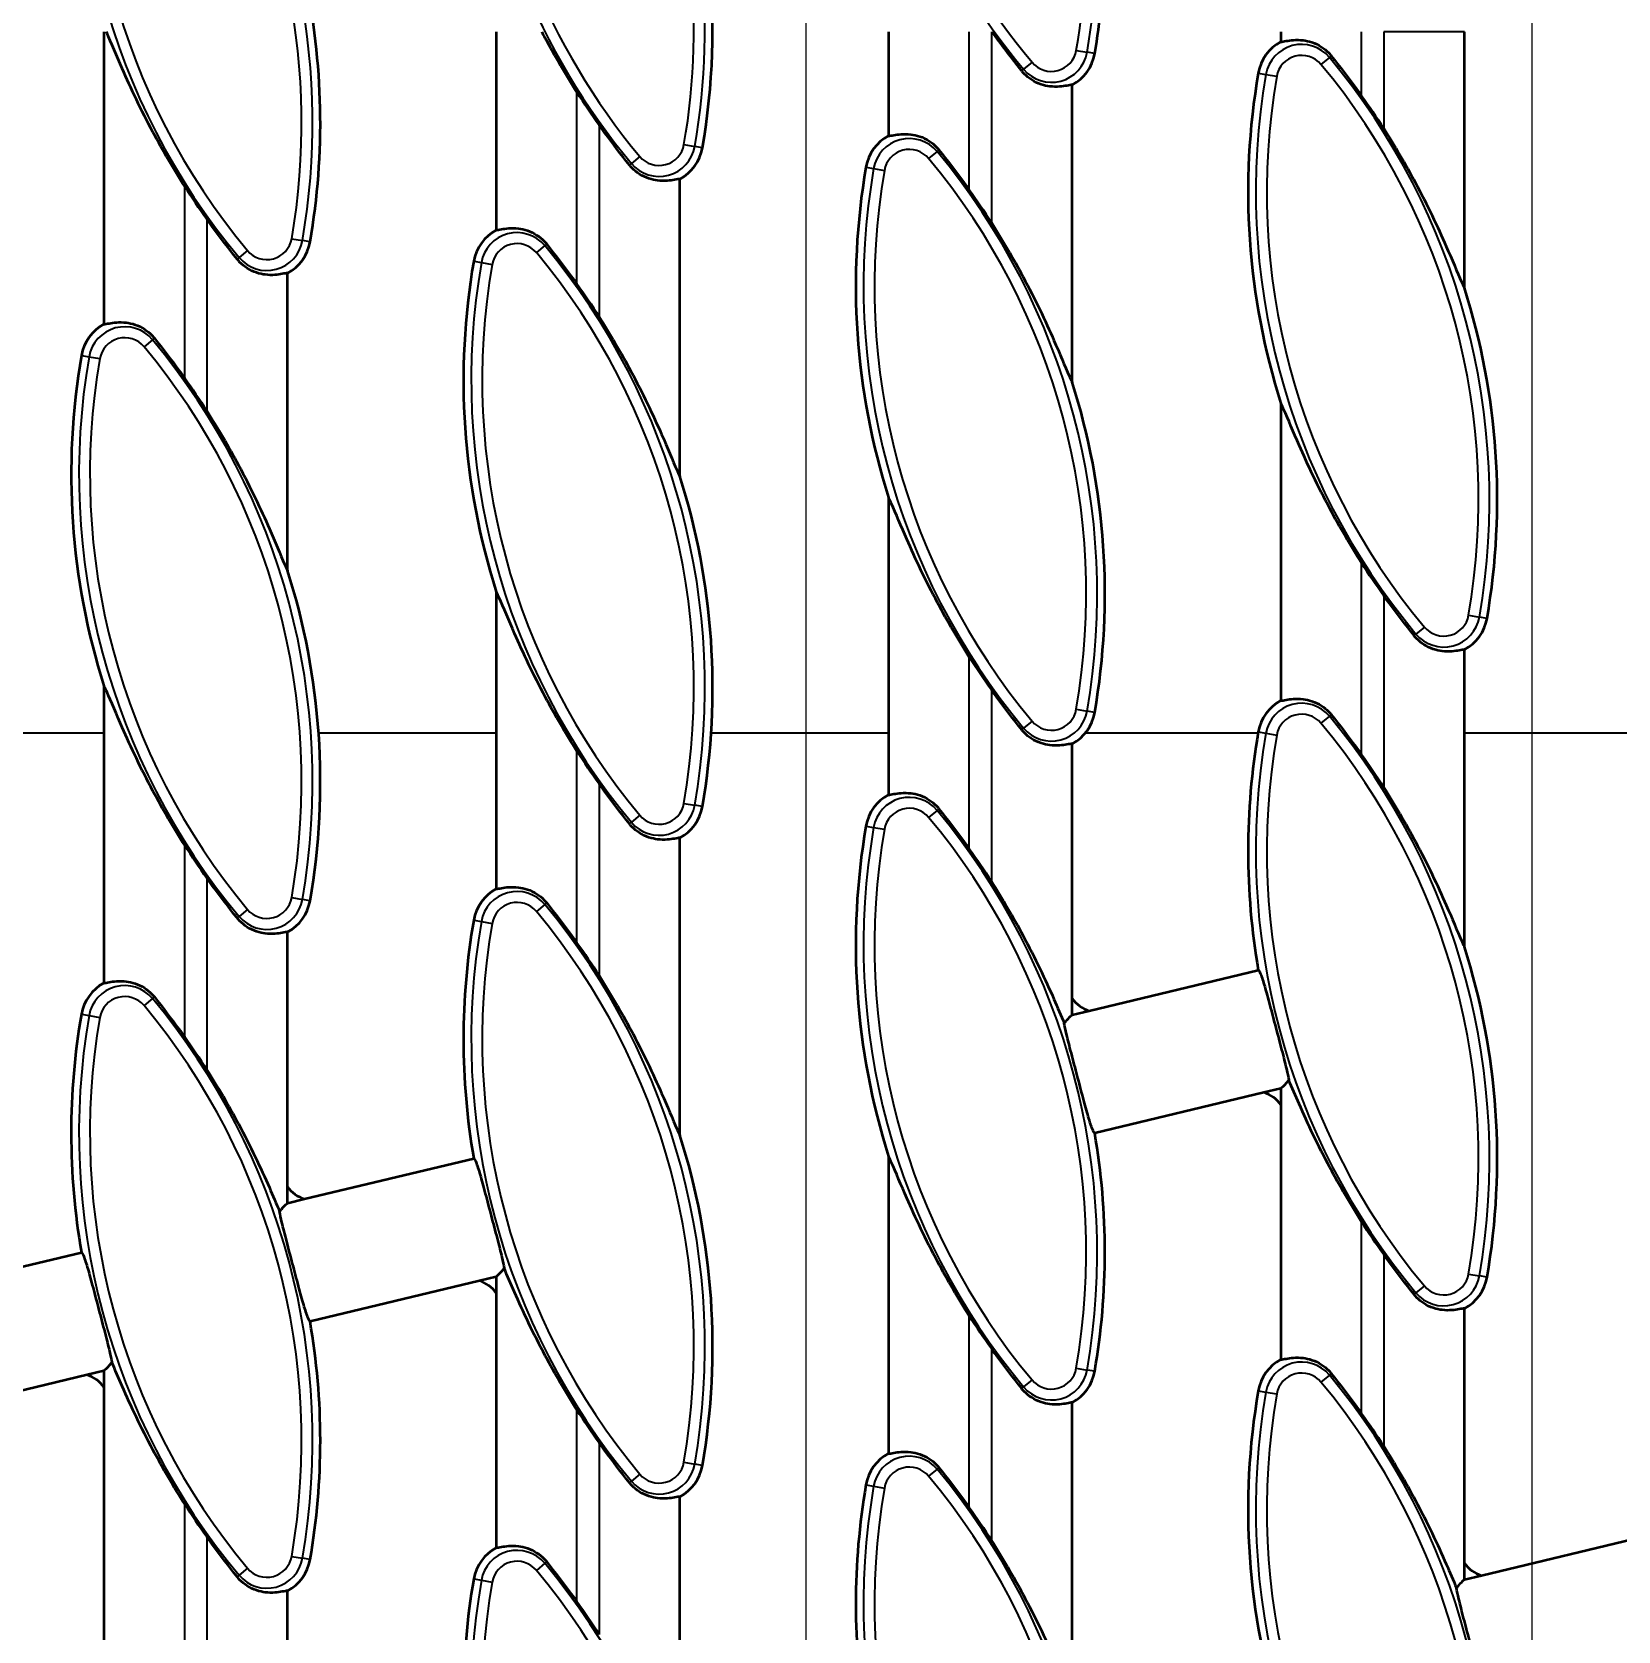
# Model space of a CAD drawing. Header units: millimetres. Extents: x 0 to 4362, y -130 to 2100.
# Drawn here: x 2029.8 to 2174.1, y 833 to 978.6 of the extents above; entities that cross this region are included whole.
import ezdxf

# ---------------------------------------------------------------- set-up
doc = ezdxf.new("R2010")
doc.units = ezdxf.units.MM
doc.header["$LTSCALE"] = 5
for name, color, linetype, lineweight in [('Detailumgrenzung (ISO)', 7, 'Continuous', 25), ('Sichtbar (ISO)', 7, 'Continuous', 50), ('Sichtbar schmal (ISO)', 7, 'Continuous', 35)]:
    doc.layers.add(name, color=color, linetype=linetype, lineweight=lineweight)

# ---------------------------------------------------------------- blocks, each defined once
blk = doc.blocks.new('2DDetail0')
at = {"layer": 'Detailumgrenzung (ISO)', "flags": 128}
blk.add_lwpolyline([(420.04, 129.973), (433.266, 129.973), (433.266, 205.725), (420.04, 205.725), (420.04, 129.973)], dxfattribs=at)

msp = doc.modelspace()

# ---------------------------------------------------------------- linework, layer by layer
at = {"layer": 'Sichtbar (ISO)'}
for p, q in [((2036.307, 978.615), (2036.307, 952.005)), ((2072.021, 978.615), (2072.021, 960.576)), ((2107.736, 978.615), (2107.736, 969.148)), ((2143.45, 978.615), (2143.45, 977.719)), ((2160.164, 955.301), (2160.164, 978.615)), ((2124.45, 946.73), (2124.45, 973.797)), ((2088.736, 938.158), (2088.736, 965.226)), ((2053.021, 929.587), (2053.021, 956.654)), ((2143.45, 944.786), (2143.45, 917.719)), ((2107.736, 936.215), (2107.736, 909.148)), ((2072.021, 927.643), (2072.021, 900.576)), ((2160.164, 895.301), (2160.164, 922.368)), ((2036.307, 919.072), (2036.307, 892.005)), ((2124.45, 890.601), (2124.45, 913.797)), ((2088.736, 878.158), (2088.736, 905.226)), ((2053.021, 873.458), (2053.021, 896.654)), ((2125.988, 889.48), (2141.399, 893.179)), ((2124.45, 889.111), (2124.45, 890.601)), ((2124.45, 889.111), (2125.988, 889.48)), ((2141.912, 882.036), (2126.501, 878.337)), ((2143.45, 882.405), (2141.912, 882.036)), ((2143.45, 882.405), (2143.45, 880.915)), ((2143.45, 880.915), (2143.45, 857.719)), ((2054.56, 872.337), (2069.971, 876.036)), ((2107.736, 876.215), (2107.736, 849.148)), ((2053.021, 871.968), (2053.021, 873.458)), ((2053.021, 871.968), (2054.56, 872.337)), ((2018.845, 863.766), (2034.256, 867.464)), ((2072.021, 865.262), (2070.483, 864.893)), ((2072.021, 865.262), (2072.021, 863.772)), ((2070.483, 864.893), (2055.072, 861.195)), ((2072.021, 863.772), (2072.021, 840.576)), ((2160.164, 839.173), (2160.164, 862.368)), ((2034.769, 856.322), (2019.358, 852.623)), ((2036.307, 856.691), (2034.769, 856.322)), ((2036.307, 856.691), (2036.307, 855.2)), ((2036.307, 855.2), (2036.307, 832.005)), ((2124.45, 826.73), (2124.45, 853.797)), ((2088.736, 822.03), (2088.736, 845.226)), ((2161.702, 838.051), (2177.113, 841.75)), ((2160.164, 837.682), (2160.164, 839.173)), ((2160.164, 837.682), (2161.702, 838.051)), ((2053.021, 813.458), (2053.021, 836.654))]:
    msp.add_line(p, q, dxfattribs=at)
for centre, radius, start, end in [((2028.153, 978.907), 63.568, 350.18516, 5.69885), ((2063.867, 987.478), 63.568, 350.18516, 358.21677), ((1992.438, 970.336), 63.568, 350.18516, 12.23193), ((2145.337, 974.192), 4, 118.14254, 170.18516), ((2122.563, 977.324), 4, 298.14254, 350.18516), ((2204.033, 964.038), 63.568, 170.18516, 197.6286), ((2132.604, 1006.895), 63.043, 212.39092, 215.6676), ((2099.581, 936.05), 63.043, 32.39092, 35.6676), ((2109.622, 965.62), 4, 118.14254, 170.18516), ((2086.849, 968.753), 4, 298.14254, 350.18516), ((2168.319, 955.466), 63.568, 170.18516, 197.6286), ((2096.89, 998.323), 63.043, 212.39092, 215.6676), ((2063.867, 927.478), 63.043, 32.39092, 35.6676), ((2073.908, 957.049), 4, 118.14254, 170.18516), ((2051.135, 960.181), 4, 298.14254, 350.18516), ((2132.604, 946.895), 63.568, 170.18516, 197.6286), ((2028.153, 918.907), 63.043, 32.39092, 35.6676), ((2099.581, 936.05), 63.568, 350.18516, 17.6286), ((2038.194, 948.478), 4, 118.14254, 170.18516), ((2096.89, 938.323), 63.568, 170.18516, 197.6286), ((1992.438, 910.336), 63.043, 32.39092, 35.6676), ((2063.867, 927.478), 63.568, 350.18516, 17.6286), ((2028.153, 918.907), 63.568, 350.18516, 17.6286), ((1992.438, 910.336), 63.568, 350.18516, 17.6286), ((2204.033, 964.038), 63.043, 212.39092, 215.6676), ((2158.278, 925.896), 4, 298.14254, 350.18516), ((2168.319, 955.466), 63.043, 212.39092, 215.6676), ((2145.337, 914.192), 4, 118.14254, 170.18516), ((2122.563, 917.324), 4, 298.14254, 350.18516), ((2204.033, 904.038), 63.568, 170.18516, 189.83578), ((2132.604, 946.895), 63.043, 212.39092, 215.6676), ((2099.581, 876.05), 63.043, 32.39092, 35.6676), ((2109.622, 905.62), 4, 118.14254, 170.18516), ((2086.849, 908.753), 4, 298.14254, 350.18516), ((2168.319, 895.466), 63.568, 170.18516, 197.6286), ((2096.89, 938.323), 63.043, 212.39092, 215.6676), ((2063.867, 867.478), 63.043, 32.39092, 35.6676), ((2073.908, 897.049), 4, 118.14254, 170.18516), ((2051.135, 900.181), 4, 298.14254, 350.18516), ((2132.604, 886.895), 63.568, 170.18516, 189.83578), ((2028.153, 858.907), 63.043, 32.39092, 35.6676), ((2099.581, 876.05), 63.568, 350.18516, 17.6286), ((2038.194, 888.478), 4, 118.14254, 170.18516), ((2096.89, 878.323), 63.568, 170.18516, 189.83578), ((1992.438, 850.336), 63.043, 32.39092, 35.6676), ((2028.153, 858.907), 63.568, 350.18516, 17.6286), ((2063.867, 867.478), 63.568, 350.18516, 9.83578), ((2204.033, 904.038), 63.043, 212.39092, 215.6676), ((2158.278, 865.896), 4, 298.14254, 350.18516), ((1992.438, 850.336), 63.568, 350.18516, 9.83578), ((2168.319, 895.466), 63.043, 212.39092, 215.6676), ((2145.337, 854.192), 4, 118.14254, 170.18516), ((2122.563, 857.324), 4, 298.14254, 350.18516), ((2204.033, 844.038), 63.568, 170.18516, 197.6286), ((2132.604, 886.895), 63.043, 212.39092, 215.6676), ((2099.581, 816.05), 63.043, 32.39092, 35.6676), ((2109.622, 845.62), 4, 118.14254, 170.18516), ((2086.849, 848.753), 4, 298.14254, 350.18516), ((2168.319, 835.466), 63.568, 170.18516, 189.83578), ((2096.89, 878.323), 63.043, 212.39092, 215.6676), ((2063.867, 807.478), 63.043, 32.39092, 35.6676), ((2073.908, 837.049), 4, 118.14254, 170.18516), ((2051.135, 840.181), 4, 298.14254, 350.18516), ((2132.604, 826.895), 63.568, 170.18516, 189.83578), ((2028.153, 798.907), 63.043, 32.39092, 35.6676)]:
    msp.add_arc(centre, radius, start, end, dxfattribs=at)
for centre, major_axis in [((2126.902, 892.347), (-1.864, -2.364)), ((2140.998, 879.169), (1.864, 2.364)), ((2055.473, 875.204), (-1.864, -2.364)), ((2069.57, 862.026), (1.864, 2.364)), ((2033.855, 853.454), (1.864, 2.364)), ((2162.616, 840.919), (-1.864, -2.364))]:
    msp.add_ellipse(centre, major_axis=major_axis, ratio=0.9964365, start_param=5.9978889, end_param=6.643578, dxfattribs=at)
for points, knots in [([(2043.656, 964.551), (2042.666, 966.111), (2041.676, 967.799), (2039.696, 971.494), (2038.741, 973.508), (2037.474, 976.394), (2036.943, 977.691), (2036.567, 978.537), (2036.55, 978.577), (2036.532, 978.615)], [5.0571531, 5.0571531, 5.0571531, 5.0571531, 5.5983494, 5.5983494, 6.239433, 6.239433, 6.6427143, 6.6427143, 6.6624845, 6.6624845, 6.6624845, 6.6624845]), ([(2079.37, 973.123), (2078.38, 974.683), (2077.39, 976.37), (2076.385, 978.246), (2076.287, 978.431), (2076.191, 978.615)], [5.05715306, 5.05715306, 5.05715306, 5.05715306, 5.59834942, 5.59834942, 5.65736038, 5.65736038, 5.65736038, 5.65736038]), ([(2119.859, 975.07), (2119.766, 975.186), (2119.673, 975.303), (2118.785, 976.426), (2117.968, 977.502), (2117.167, 978.615)], [3.88143532, 3.88143532, 3.88143532, 3.88143532, 3.9265985, 3.9265985, 4.32114627, 4.32114627, 4.32114627, 4.32114627]), ([(2143.45, 977.719), (2143.555, 977.724), (2143.716, 977.757), (2144.305, 977.861), (2144.851, 977.937), (2145.717, 977.828), (2145.997, 977.77), (2146.57, 977.575), (2146.863, 977.436), (2147.355, 977.123), (2147.596, 976.932), (2147.892, 976.624), (2147.969, 976.537), (2148.041, 976.446)], [2.82851537, 2.82851537, 2.82851537, 2.82851537, 2.9796104, 2.9796104, 3.24690309, 3.24690309, 3.34987153, 3.34987153, 3.45283997, 3.45283997, 3.54324006, 3.54324006, 3.57659228, 3.57659228, 3.57659228, 3.57659228]), ([(2148.041, 976.446), (2148.807, 975.486), (2149.574, 974.486), (2150.447, 973.297), (2150.622, 973.055), (2150.798, 972.809)], [1.09829535, 1.09829535, 1.09829535, 1.09829535, 1.45268918, 1.45268918, 1.54121651, 1.54121651, 1.54121651, 1.54121651]), ([(2124.45, 973.797), (2124.345, 973.792), (2124.184, 973.759), (2123.595, 973.655), (2123.049, 973.579), (2122.183, 973.688), (2121.903, 973.746), (2121.33, 973.941), (2121.036, 974.08), (2120.545, 974.393), (2120.304, 974.584), (2120.007, 974.892), (2119.931, 974.979), (2119.859, 975.07)], [2.82851537, 2.82851537, 2.82851537, 2.82851537, 2.9796104, 2.9796104, 3.24690309, 3.24690309, 3.34987153, 3.34987153, 3.45283997, 3.45283997, 3.54324006, 3.54324006, 3.57659228, 3.57659228, 3.57659228, 3.57659228]), ([(2084.144, 966.498), (2083.378, 967.459), (2082.612, 968.459), (2081.739, 969.648), (2081.563, 969.89), (2081.387, 970.135)], [1.09829535, 1.09829535, 1.09829535, 1.09829535, 1.45268918, 1.45268918, 1.54121651, 1.54121651, 1.54121651, 1.54121651]), ([(2107.736, 969.148), (2107.84, 969.153), (2108.001, 969.185), (2108.591, 969.289), (2109.137, 969.366), (2110.003, 969.256), (2110.282, 969.199), (2110.856, 969.004), (2111.149, 968.865), (2111.64, 968.551), (2111.882, 968.36), (2112.178, 968.053), (2112.255, 967.965), (2112.327, 967.875)], [2.82851537, 2.82851537, 2.82851537, 2.82851537, 2.9796104, 2.9796104, 3.24690309, 3.24690309, 3.34987153, 3.34987153, 3.45283997, 3.45283997, 3.54324006, 3.54324006, 3.57659228, 3.57659228, 3.57659228, 3.57659228]), ([(2152.816, 969.822), (2153.805, 968.262), (2154.795, 966.574), (2156.775, 962.879), (2157.73, 960.865), (2158.997, 957.979), (2159.528, 956.682), (2159.976, 955.675), (2160.065, 955.482), (2160.146, 955.333), (2160.155, 955.316), (2160.164, 955.301)], [5.0571531, 5.0571531, 5.0571531, 5.0571531, 5.5983494, 5.5983494, 6.239433, 6.239433, 6.6427143, 6.6427143, 6.7428645, 6.7428645, 6.7559465, 6.7559465, 6.7559465, 6.7559465]), ([(2112.327, 967.875), (2113.093, 966.915), (2113.86, 965.914), (2114.732, 964.725), (2114.908, 964.483), (2115.084, 964.238)], [1.09829535, 1.09829535, 1.09829535, 1.09829535, 1.45268918, 1.45268918, 1.54121651, 1.54121651, 1.54121651, 1.54121651]), ([(2088.736, 965.226), (2088.631, 965.22), (2088.47, 965.188), (2087.88, 965.084), (2087.335, 965.007), (2086.469, 965.117), (2086.189, 965.174), (2085.615, 965.369), (2085.322, 965.509), (2084.831, 965.822), (2084.59, 966.013), (2084.293, 966.32), (2084.217, 966.408), (2084.144, 966.498)], [2.82851537, 2.82851537, 2.82851537, 2.82851537, 2.9796104, 2.9796104, 3.24690309, 3.24690309, 3.34987153, 3.34987153, 3.45283997, 3.45283997, 3.54324006, 3.54324006, 3.57659228, 3.57659228, 3.57659228, 3.57659228]), ([(2048.43, 957.927), (2047.664, 958.887), (2046.897, 959.887), (2046.025, 961.076), (2045.849, 961.318), (2045.673, 961.564)], [1.09829535, 1.09829535, 1.09829535, 1.09829535, 1.45268918, 1.45268918, 1.54121651, 1.54121651, 1.54121651, 1.54121651]), ([(2117.101, 961.25), (2118.091, 959.69), (2119.081, 958.003), (2121.061, 954.308), (2122.016, 952.294), (2123.283, 949.408), (2123.814, 948.111), (2124.261, 947.104), (2124.351, 946.911), (2124.432, 946.761), (2124.441, 946.745), (2124.45, 946.73)], [5.0571531, 5.0571531, 5.0571531, 5.0571531, 5.5983494, 5.5983494, 6.239433, 6.239433, 6.6427143, 6.6427143, 6.7428645, 6.7428645, 6.7559465, 6.7559465, 6.7559465, 6.7559465]), ([(2072.021, 960.576), (2072.126, 960.581), (2072.287, 960.614), (2072.877, 960.718), (2073.422, 960.794), (2074.288, 960.685), (2074.568, 960.627), (2075.142, 960.432), (2075.435, 960.293), (2075.926, 959.98), (2076.167, 959.789), (2076.464, 959.481), (2076.54, 959.394), (2076.613, 959.304)], [2.82851537, 2.82851537, 2.82851537, 2.82851537, 2.9796104, 2.9796104, 3.24690309, 3.24690309, 3.34987153, 3.34987153, 3.45283997, 3.45283997, 3.54324006, 3.54324006, 3.57659228, 3.57659228, 3.57659228, 3.57659228]), ([(2076.613, 959.304), (2077.379, 958.343), (2078.145, 957.343), (2079.018, 956.154), (2079.194, 955.912), (2079.37, 955.666)], [1.09829535, 1.09829535, 1.09829535, 1.09829535, 1.45268918, 1.45268918, 1.54121651, 1.54121651, 1.54121651, 1.54121651]), ([(2053.021, 956.654), (2052.917, 956.649), (2052.756, 956.616), (2052.166, 956.512), (2051.62, 956.436), (2050.754, 956.545), (2050.475, 956.603), (2049.901, 956.798), (2049.608, 956.937), (2049.117, 957.25), (2048.875, 957.441), (2048.579, 957.749), (2048.502, 957.836), (2048.43, 957.927)], [2.82851537, 2.82851537, 2.82851537, 2.82851537, 2.9796104, 2.9796104, 3.24690309, 3.24690309, 3.34987153, 3.34987153, 3.45283997, 3.45283997, 3.54324006, 3.54324006, 3.57659228, 3.57659228, 3.57659228, 3.57659228]), ([(2081.387, 952.679), (2082.377, 951.119), (2083.367, 949.431), (2085.346, 945.736), (2086.301, 943.723), (2087.569, 940.836), (2088.099, 939.539), (2088.547, 938.532), (2088.637, 938.339), (2088.718, 938.19), (2088.727, 938.173), (2088.736, 938.158)], [5.0571531, 5.0571531, 5.0571531, 5.0571531, 5.5983494, 5.5983494, 6.239433, 6.239433, 6.6427143, 6.6427143, 6.7428645, 6.7428645, 6.7559465, 6.7559465, 6.7559465, 6.7559465]), ([(2036.307, 952.005), (2036.412, 952.01), (2036.573, 952.043), (2037.162, 952.147), (2037.708, 952.223), (2038.574, 952.113), (2038.854, 952.056), (2039.427, 951.861), (2039.721, 951.722), (2040.212, 951.408), (2040.453, 951.217), (2040.75, 950.91), (2040.826, 950.822), (2040.898, 950.732)], [2.82851537, 2.82851537, 2.82851537, 2.82851537, 2.9796104, 2.9796104, 3.24690309, 3.24690309, 3.34987153, 3.34987153, 3.45283997, 3.45283997, 3.54324006, 3.54324006, 3.57659228, 3.57659228, 3.57659228, 3.57659228]), ([(2040.898, 950.732), (2041.664, 949.772), (2042.431, 948.772), (2043.304, 947.582), (2043.479, 947.34), (2043.656, 947.095)], [1.09829535, 1.09829535, 1.09829535, 1.09829535, 1.45268918, 1.45268918, 1.54121651, 1.54121651, 1.54121651, 1.54121651]), ([(2045.673, 944.107), (2046.662, 942.547), (2047.652, 940.86), (2049.632, 937.165), (2050.587, 935.151), (2051.854, 932.265), (2052.385, 930.968), (2052.833, 929.961), (2052.922, 929.768), (2053.004, 929.618), (2053.013, 929.602), (2053.021, 929.587)], [5.0571531, 5.0571531, 5.0571531, 5.0571531, 5.5983494, 5.5983494, 6.239433, 6.239433, 6.6427143, 6.6427143, 6.7428645, 6.7428645, 6.7559465, 6.7559465, 6.7559465, 6.7559465]), ([(2150.798, 930.266), (2149.809, 931.826), (2148.819, 933.513), (2146.839, 937.208), (2145.884, 939.222), (2144.617, 942.108), (2144.086, 943.405), (2143.639, 944.412), (2143.549, 944.605), (2143.468, 944.755), (2143.459, 944.771), (2143.45, 944.786)], [5.0571531, 5.0571531, 5.0571531, 5.0571531, 5.5983494, 5.5983494, 6.239433, 6.239433, 6.6427143, 6.6427143, 6.7428645, 6.7428645, 6.7559465, 6.7559465, 6.7559465, 6.7559465]), ([(2115.084, 921.694), (2114.094, 923.254), (2113.105, 924.942), (2111.125, 928.637), (2110.17, 930.651), (2108.903, 933.537), (2108.372, 934.834), (2107.924, 935.841), (2107.835, 936.034), (2107.753, 936.183), (2107.744, 936.2), (2107.736, 936.215)], [5.0571531, 5.0571531, 5.0571531, 5.0571531, 5.5983494, 5.5983494, 6.239433, 6.239433, 6.6427143, 6.6427143, 6.7428645, 6.7428645, 6.7559465, 6.7559465, 6.7559465, 6.7559465]), ([(2079.37, 913.123), (2078.38, 914.683), (2077.39, 916.37), (2075.411, 920.066), (2074.456, 922.079), (2073.188, 924.965), (2072.658, 926.262), (2072.21, 927.269), (2072.12, 927.463), (2072.039, 927.612), (2072.03, 927.628), (2072.021, 927.643)], [5.0571531, 5.0571531, 5.0571531, 5.0571531, 5.5983494, 5.5983494, 6.239433, 6.239433, 6.6427143, 6.6427143, 6.7428645, 6.7428645, 6.7559465, 6.7559465, 6.7559465, 6.7559465]), ([(2155.573, 923.641), (2154.807, 924.601), (2154.04, 925.602), (2153.168, 926.791), (2152.992, 927.033), (2152.816, 927.278)], [1.09829535, 1.09829535, 1.09829535, 1.09829535, 1.45268918, 1.45268918, 1.54121651, 1.54121651, 1.54121651, 1.54121651]), ([(2160.164, 922.368), (2160.06, 922.363), (2159.899, 922.331), (2159.309, 922.227), (2158.763, 922.15), (2157.897, 922.26), (2157.618, 922.317), (2157.044, 922.512), (2156.751, 922.651), (2156.26, 922.965), (2156.018, 923.156), (2155.722, 923.463), (2155.645, 923.551), (2155.573, 923.641)], [2.82851537, 2.82851537, 2.82851537, 2.82851537, 2.9796104, 2.9796104, 3.24690309, 3.24690309, 3.34987153, 3.34987153, 3.45283997, 3.45283997, 3.54324006, 3.54324006, 3.57659228, 3.57659228, 3.57659228, 3.57659228]), ([(2043.656, 904.551), (2042.666, 906.111), (2041.676, 907.799), (2039.696, 911.494), (2038.741, 913.508), (2037.474, 916.394), (2036.943, 917.691), (2036.496, 918.698), (2036.406, 918.891), (2036.325, 919.041), (2036.316, 919.057), (2036.307, 919.072)], [5.0571531, 5.0571531, 5.0571531, 5.0571531, 5.5983494, 5.5983494, 6.239433, 6.239433, 6.6427143, 6.6427143, 6.7428645, 6.7428645, 6.7559465, 6.7559465, 6.7559465, 6.7559465]), ([(2119.859, 915.07), (2119.093, 916.03), (2118.326, 917.03), (2117.453, 918.219), (2117.278, 918.461), (2117.101, 918.707)], [1.09829535, 1.09829535, 1.09829535, 1.09829535, 1.45268918, 1.45268918, 1.54121651, 1.54121651, 1.54121651, 1.54121651]), ([(2143.45, 917.719), (2143.555, 917.724), (2143.716, 917.757), (2144.305, 917.861), (2144.851, 917.937), (2145.717, 917.828), (2145.997, 917.77), (2146.57, 917.575), (2146.863, 917.436), (2147.355, 917.123), (2147.596, 916.932), (2147.892, 916.624), (2147.969, 916.537), (2148.041, 916.446)], [2.82851537, 2.82851537, 2.82851537, 2.82851537, 2.9796104, 2.9796104, 3.24690309, 3.24690309, 3.34987153, 3.34987153, 3.45283997, 3.45283997, 3.54324006, 3.54324006, 3.57659228, 3.57659228, 3.57659228, 3.57659228]), ([(2148.041, 916.446), (2148.807, 915.486), (2149.574, 914.486), (2150.447, 913.297), (2150.622, 913.055), (2150.798, 912.809)], [1.09829535, 1.09829535, 1.09829535, 1.09829535, 1.45268918, 1.45268918, 1.54121651, 1.54121651, 1.54121651, 1.54121651]), ([(2124.45, 913.797), (2124.345, 913.792), (2124.184, 913.759), (2123.595, 913.655), (2123.049, 913.579), (2122.183, 913.688), (2121.903, 913.746), (2121.33, 913.941), (2121.036, 914.08), (2120.545, 914.393), (2120.304, 914.584), (2120.007, 914.892), (2119.931, 914.979), (2119.859, 915.07)], [2.82851537, 2.82851537, 2.82851537, 2.82851537, 2.9796104, 2.9796104, 3.24690309, 3.24690309, 3.34987153, 3.34987153, 3.45283997, 3.45283997, 3.54324006, 3.54324006, 3.57659228, 3.57659228, 3.57659228, 3.57659228]), ([(2084.144, 906.498), (2083.378, 907.459), (2082.612, 908.459), (2081.739, 909.648), (2081.563, 909.89), (2081.387, 910.135)], [1.09829535, 1.09829535, 1.09829535, 1.09829535, 1.45268918, 1.45268918, 1.54121651, 1.54121651, 1.54121651, 1.54121651]), ([(2107.736, 909.148), (2107.84, 909.153), (2108.001, 909.185), (2108.591, 909.289), (2109.137, 909.366), (2110.003, 909.256), (2110.282, 909.199), (2110.856, 909.004), (2111.149, 908.865), (2111.64, 908.551), (2111.882, 908.36), (2112.178, 908.053), (2112.255, 907.965), (2112.327, 907.875)], [2.82851537, 2.82851537, 2.82851537, 2.82851537, 2.9796104, 2.9796104, 3.24690309, 3.24690309, 3.34987153, 3.34987153, 3.45283997, 3.45283997, 3.54324006, 3.54324006, 3.57659228, 3.57659228, 3.57659228, 3.57659228]), ([(2152.816, 909.822), (2153.805, 908.262), (2154.795, 906.574), (2156.775, 902.879), (2157.73, 900.865), (2158.997, 897.979), (2159.528, 896.682), (2159.976, 895.675), (2160.065, 895.482), (2160.146, 895.333), (2160.155, 895.316), (2160.164, 895.301)], [5.0571531, 5.0571531, 5.0571531, 5.0571531, 5.5983494, 5.5983494, 6.239433, 6.239433, 6.6427143, 6.6427143, 6.7428645, 6.7428645, 6.7559465, 6.7559465, 6.7559465, 6.7559465]), ([(2112.327, 907.875), (2113.093, 906.915), (2113.86, 905.914), (2114.732, 904.725), (2114.908, 904.483), (2115.084, 904.238)], [1.09829535, 1.09829535, 1.09829535, 1.09829535, 1.45268918, 1.45268918, 1.54121651, 1.54121651, 1.54121651, 1.54121651]), ([(2088.736, 905.226), (2088.631, 905.22), (2088.47, 905.188), (2087.88, 905.084), (2087.335, 905.007), (2086.469, 905.117), (2086.189, 905.174), (2085.615, 905.369), (2085.322, 905.509), (2084.831, 905.822), (2084.59, 906.013), (2084.293, 906.32), (2084.217, 906.408), (2084.144, 906.498)], [2.82851537, 2.82851537, 2.82851537, 2.82851537, 2.9796104, 2.9796104, 3.24690309, 3.24690309, 3.34987153, 3.34987153, 3.45283997, 3.45283997, 3.54324006, 3.54324006, 3.57659228, 3.57659228, 3.57659228, 3.57659228]), ([(2048.43, 897.927), (2047.664, 898.887), (2046.897, 899.887), (2046.025, 901.076), (2045.849, 901.318), (2045.673, 901.564)], [1.09829535, 1.09829535, 1.09829535, 1.09829535, 1.45268918, 1.45268918, 1.54121651, 1.54121651, 1.54121651, 1.54121651]), ([(2072.021, 900.576), (2072.126, 900.581), (2072.287, 900.614), (2072.877, 900.718), (2073.422, 900.794), (2074.288, 900.685), (2074.568, 900.627), (2075.142, 900.432), (2075.435, 900.293), (2075.926, 899.98), (2076.167, 899.789), (2076.464, 899.481), (2076.54, 899.394), (2076.613, 899.304)], [2.82851537, 2.82851537, 2.82851537, 2.82851537, 2.9796104, 2.9796104, 3.24690309, 3.24690309, 3.34987153, 3.34987153, 3.45283997, 3.45283997, 3.54324006, 3.54324006, 3.57659228, 3.57659228, 3.57659228, 3.57659228]), ([(2117.101, 901.25), (2118.091, 899.69), (2119.081, 898.003), (2121.061, 894.308), (2122.016, 892.294), (2123.107, 889.809), (2123.439, 889.024), (2123.729, 888.337)], [5.0571531, 5.0571531, 5.0571531, 5.0571531, 5.5983494, 5.5983494, 6.239433, 6.239433, 6.4973987, 6.4973987, 6.4973987, 6.4973987]), ([(2076.613, 899.304), (2077.379, 898.343), (2078.145, 897.343), (2079.018, 896.154), (2079.194, 895.912), (2079.37, 895.666)], [1.09829535, 1.09829535, 1.09829535, 1.09829535, 1.45268918, 1.45268918, 1.54121651, 1.54121651, 1.54121651, 1.54121651]), ([(2053.021, 896.654), (2052.917, 896.649), (2052.756, 896.616), (2052.166, 896.512), (2051.62, 896.436), (2050.754, 896.545), (2050.475, 896.603), (2049.901, 896.798), (2049.608, 896.937), (2049.117, 897.25), (2048.875, 897.441), (2048.579, 897.749), (2048.502, 897.836), (2048.43, 897.927)], [2.82851537, 2.82851537, 2.82851537, 2.82851537, 2.9796104, 2.9796104, 3.24690309, 3.24690309, 3.34987153, 3.34987153, 3.45283997, 3.45283997, 3.54324006, 3.54324006, 3.57659228, 3.57659228, 3.57659228, 3.57659228]), ([(2081.387, 892.679), (2082.377, 891.119), (2083.367, 889.431), (2085.346, 885.736), (2086.301, 883.723), (2087.569, 880.836), (2088.099, 879.539), (2088.547, 878.532), (2088.637, 878.339), (2088.718, 878.19), (2088.727, 878.173), (2088.736, 878.158)], [5.0571531, 5.0571531, 5.0571531, 5.0571531, 5.5983494, 5.5983494, 6.239433, 6.239433, 6.6427143, 6.6427143, 6.7428645, 6.7428645, 6.7559465, 6.7559465, 6.7559465, 6.7559465]), ([(2141.399, 893.179), (2141.454, 893.141), (2141.524, 893.018), (2141.715, 892.55), (2141.844, 892.146), (2142.117, 891.209), (2142.279, 890.615), (2142.627, 889.312), (2142.814, 888.603), (2143.165, 887.274), (2143.352, 886.564), (2143.694, 885.257), (2143.847, 884.658), (2144.051, 883.796), (2144.126, 883.446), (2144.171, 883.178)], [1.7192522, 1.7192522, 1.7192522, 1.7192522, 1.8793137, 1.8793137, 2.0858771, 2.0858771, 2.2920372, 2.2920372, 2.4981973, 2.4981973, 2.7044361, 2.7044361, 2.910675, 2.910675, 3.0785664, 3.0785664, 3.0785664, 3.0785664]), ([(2036.307, 892.005), (2036.412, 892.01), (2036.573, 892.043), (2037.162, 892.147), (2037.708, 892.223), (2038.574, 892.113), (2038.854, 892.056), (2039.427, 891.861), (2039.721, 891.722), (2040.212, 891.408), (2040.453, 891.217), (2040.75, 890.91), (2040.826, 890.822), (2040.898, 890.732)], [2.82851537, 2.82851537, 2.82851537, 2.82851537, 2.9796104, 2.9796104, 3.24690309, 3.24690309, 3.34987153, 3.34987153, 3.45283997, 3.45283997, 3.54324006, 3.54324006, 3.57659228, 3.57659228, 3.57659228, 3.57659228]), ([(2040.898, 890.732), (2041.664, 889.772), (2042.431, 888.772), (2043.304, 887.582), (2043.479, 887.34), (2043.656, 887.095)], [1.09829535, 1.09829535, 1.09829535, 1.09829535, 1.45268918, 1.45268918, 1.54121651, 1.54121651, 1.54121651, 1.54121651]), ([(2123.729, 888.337), (2123.785, 888.407), (2123.84, 888.473), (2124.047, 888.719), (2124.183, 888.869), (2124.353, 889.034), (2124.406, 889.08), (2124.45, 889.111)], [2.43992656, 2.43992656, 2.43992656, 2.43992656, 2.47945595, 2.47945595, 2.59585575, 2.59585575, 2.6615408, 2.6615408, 2.6615408, 2.6615408]), ([(2126.501, 878.337), (2126.446, 878.375), (2126.375, 878.498), (2126.185, 878.966), (2126.055, 879.37), (2125.782, 880.307), (2125.62, 880.901), (2125.272, 882.204), (2125.086, 882.913), (2124.735, 884.242), (2124.547, 884.952), (2124.206, 886.259), (2124.053, 886.858), (2123.849, 887.72), (2123.774, 888.07), (2123.729, 888.337)], [0.0465019, 0.0465019, 0.0465019, 0.0465019, 0.2065634, 0.2065634, 0.4131269, 0.4131269, 0.619287, 0.619287, 0.825447, 0.825447, 1.0316859, 1.0316859, 1.2379247, 1.2379247, 1.4058161, 1.4058161, 1.4058161, 1.4058161]), ([(2045.673, 884.107), (2046.662, 882.547), (2047.652, 880.86), (2049.632, 877.165), (2050.587, 875.151), (2051.678, 872.667), (2052.01, 871.882), (2052.301, 871.195)], [5.0571531, 5.0571531, 5.0571531, 5.0571531, 5.5983494, 5.5983494, 6.239433, 6.239433, 6.4973987, 6.4973987, 6.4973987, 6.4973987]), ([(2144.171, 883.178), (2144.147, 883.149), (2144.123, 883.12), (2143.868, 882.81), (2143.653, 882.571), (2143.488, 882.433), (2143.468, 882.418), (2143.45, 882.405)], [0.7002353, 0.7002353, 0.7002353, 0.7002353, 0.71793965, 0.71793965, 0.89397869, 0.89397869, 0.92025014, 0.92025014, 0.92025014, 0.92025014]), ([(2150.798, 870.266), (2149.809, 871.826), (2148.819, 873.513), (2146.839, 877.208), (2145.884, 879.222), (2144.793, 881.707), (2144.461, 882.491), (2144.171, 883.178)], [5.0571531, 5.0571531, 5.0571531, 5.0571531, 5.5983494, 5.5983494, 6.239433, 6.239433, 6.4973987, 6.4973987, 6.4973987, 6.4973987]), ([(2069.971, 876.036), (2070.025, 875.998), (2070.096, 875.876), (2070.286, 875.407), (2070.416, 875.003), (2070.689, 874.067), (2070.851, 873.472), (2071.199, 872.169), (2071.385, 871.46), (2071.736, 870.131), (2071.924, 869.422), (2072.265, 868.114), (2072.418, 867.515), (2072.622, 866.653), (2072.698, 866.303), (2072.742, 866.036)], [1.7192522, 1.7192522, 1.7192522, 1.7192522, 1.8793137, 1.8793137, 2.0858771, 2.0858771, 2.2920372, 2.2920372, 2.4981973, 2.4981973, 2.7044361, 2.7044361, 2.910675, 2.910675, 3.0785664, 3.0785664, 3.0785664, 3.0785664]), ([(2115.084, 861.694), (2114.094, 863.254), (2113.105, 864.942), (2111.125, 868.637), (2110.17, 870.651), (2108.903, 873.537), (2108.372, 874.834), (2107.924, 875.841), (2107.835, 876.034), (2107.753, 876.183), (2107.744, 876.2), (2107.736, 876.215)], [5.0571531, 5.0571531, 5.0571531, 5.0571531, 5.5983494, 5.5983494, 6.239433, 6.239433, 6.6427143, 6.6427143, 6.7428645, 6.7428645, 6.7559465, 6.7559465, 6.7559465, 6.7559465]), ([(2052.301, 871.195), (2052.357, 871.264), (2052.411, 871.33), (2052.618, 871.576), (2052.754, 871.726), (2052.925, 871.892), (2052.978, 871.937), (2053.021, 871.968)], [2.43992656, 2.43992656, 2.43992656, 2.43992656, 2.47945595, 2.47945595, 2.59585575, 2.59585575, 2.6615408, 2.6615408, 2.6615408, 2.6615408]), ([(2055.072, 861.195), (2055.017, 861.232), (2054.947, 861.355), (2054.756, 861.823), (2054.627, 862.227), (2054.354, 863.164), (2054.192, 863.758), (2053.844, 865.061), (2053.657, 865.77), (2053.306, 867.099), (2053.119, 867.809), (2052.778, 869.116), (2052.625, 869.715), (2052.42, 870.578), (2052.345, 870.927), (2052.301, 871.195)], [0.0465019, 0.0465019, 0.0465019, 0.0465019, 0.2065634, 0.2065634, 0.4131269, 0.4131269, 0.619287, 0.619287, 0.825447, 0.825447, 1.0316859, 1.0316859, 1.2379247, 1.2379247, 1.4058161, 1.4058161, 1.4058161, 1.4058161]), ([(2034.256, 867.464), (2034.311, 867.426), (2034.382, 867.304), (2034.572, 866.836), (2034.702, 866.431), (2034.975, 865.495), (2035.137, 864.901), (2035.485, 863.597), (2035.671, 862.889), (2036.022, 861.56), (2036.21, 860.85), (2036.551, 859.542), (2036.704, 858.944), (2036.908, 858.081), (2036.983, 857.732), (2037.028, 857.464)], [1.7192522, 1.7192522, 1.7192522, 1.7192522, 1.8793137, 1.8793137, 2.0858771, 2.0858771, 2.2920372, 2.2920372, 2.4981973, 2.4981973, 2.7044361, 2.7044361, 2.910675, 2.910675, 3.0785664, 3.0785664, 3.0785664, 3.0785664]), ([(2155.573, 863.641), (2154.807, 864.601), (2154.04, 865.602), (2153.168, 866.791), (2152.992, 867.033), (2152.816, 867.278)], [1.09829535, 1.09829535, 1.09829535, 1.09829535, 1.45268918, 1.45268918, 1.54121651, 1.54121651, 1.54121651, 1.54121651]), ([(2072.742, 866.036), (2072.718, 866.006), (2072.694, 865.977), (2072.44, 865.667), (2072.224, 865.428), (2072.06, 865.291), (2072.04, 865.275), (2072.021, 865.262)], [0.7002353, 0.7002353, 0.7002353, 0.7002353, 0.71793965, 0.71793965, 0.89397869, 0.89397869, 0.92025014, 0.92025014, 0.92025014, 0.92025014]), ([(2079.37, 853.123), (2078.38, 854.683), (2077.39, 856.37), (2075.411, 860.066), (2074.456, 862.079), (2073.365, 864.564), (2073.032, 865.349), (2072.742, 866.036)], [5.0571531, 5.0571531, 5.0571531, 5.0571531, 5.5983494, 5.5983494, 6.239433, 6.239433, 6.4973987, 6.4973987, 6.4973987, 6.4973987]), ([(2160.164, 862.368), (2160.06, 862.363), (2159.899, 862.331), (2159.309, 862.227), (2158.763, 862.15), (2157.897, 862.26), (2157.618, 862.317), (2157.044, 862.512), (2156.751, 862.651), (2156.26, 862.965), (2156.018, 863.156), (2155.722, 863.463), (2155.645, 863.551), (2155.573, 863.641)], [2.82851537, 2.82851537, 2.82851537, 2.82851537, 2.9796104, 2.9796104, 3.24690309, 3.24690309, 3.34987153, 3.34987153, 3.45283997, 3.45283997, 3.54324006, 3.54324006, 3.57659228, 3.57659228, 3.57659228, 3.57659228]), ([(2119.859, 855.07), (2119.093, 856.03), (2118.326, 857.03), (2117.453, 858.219), (2117.278, 858.461), (2117.101, 858.707)], [1.09829535, 1.09829535, 1.09829535, 1.09829535, 1.45268918, 1.45268918, 1.54121651, 1.54121651, 1.54121651, 1.54121651]), ([(2143.45, 857.719), (2143.555, 857.724), (2143.716, 857.757), (2144.305, 857.861), (2144.851, 857.937), (2145.717, 857.828), (2145.997, 857.77), (2146.57, 857.575), (2146.863, 857.436), (2147.355, 857.123), (2147.596, 856.932), (2147.892, 856.624), (2147.969, 856.537), (2148.041, 856.446)], [2.82851537, 2.82851537, 2.82851537, 2.82851537, 2.9796104, 2.9796104, 3.24690309, 3.24690309, 3.34987153, 3.34987153, 3.45283997, 3.45283997, 3.54324006, 3.54324006, 3.57659228, 3.57659228, 3.57659228, 3.57659228]), ([(2037.028, 857.464), (2037.004, 857.434), (2036.98, 857.405), (2036.725, 857.095), (2036.51, 856.857), (2036.345, 856.719), (2036.325, 856.704), (2036.307, 856.691)], [0.7002353, 0.7002353, 0.7002353, 0.7002353, 0.71793965, 0.71793965, 0.89397869, 0.89397869, 0.92025014, 0.92025014, 0.92025014, 0.92025014]), ([(2043.656, 844.551), (2042.666, 846.111), (2041.676, 847.799), (2039.696, 851.494), (2038.741, 853.508), (2037.65, 855.992), (2037.318, 856.777), (2037.028, 857.464)], [5.0571531, 5.0571531, 5.0571531, 5.0571531, 5.5983494, 5.5983494, 6.239433, 6.239433, 6.4973987, 6.4973987, 6.4973987, 6.4973987]), ([(2148.041, 856.446), (2148.807, 855.486), (2149.574, 854.486), (2150.447, 853.297), (2150.622, 853.055), (2150.798, 852.809)], [1.09829535, 1.09829535, 1.09829535, 1.09829535, 1.45268918, 1.45268918, 1.54121651, 1.54121651, 1.54121651, 1.54121651]), ([(2124.45, 853.797), (2124.345, 853.792), (2124.184, 853.759), (2123.595, 853.655), (2123.049, 853.579), (2122.183, 853.688), (2121.903, 853.746), (2121.33, 853.941), (2121.036, 854.08), (2120.545, 854.393), (2120.304, 854.584), (2120.007, 854.892), (2119.931, 854.979), (2119.859, 855.07)], [2.82851537, 2.82851537, 2.82851537, 2.82851537, 2.9796104, 2.9796104, 3.24690309, 3.24690309, 3.34987153, 3.34987153, 3.45283997, 3.45283997, 3.54324006, 3.54324006, 3.57659228, 3.57659228, 3.57659228, 3.57659228]), ([(2084.144, 846.498), (2083.378, 847.459), (2082.612, 848.459), (2081.739, 849.648), (2081.563, 849.89), (2081.387, 850.135)], [1.09829535, 1.09829535, 1.09829535, 1.09829535, 1.45268918, 1.45268918, 1.54121651, 1.54121651, 1.54121651, 1.54121651]), ([(2107.736, 849.148), (2107.84, 849.153), (2108.001, 849.185), (2108.591, 849.289), (2109.137, 849.366), (2110.003, 849.256), (2110.282, 849.199), (2110.856, 849.004), (2111.149, 848.865), (2111.64, 848.551), (2111.882, 848.36), (2112.178, 848.053), (2112.255, 847.965), (2112.327, 847.875)], [2.82851537, 2.82851537, 2.82851537, 2.82851537, 2.9796104, 2.9796104, 3.24690309, 3.24690309, 3.34987153, 3.34987153, 3.45283997, 3.45283997, 3.54324006, 3.54324006, 3.57659228, 3.57659228, 3.57659228, 3.57659228]), ([(2152.816, 849.822), (2153.805, 848.262), (2154.795, 846.574), (2156.775, 842.879), (2157.73, 840.865), (2158.821, 838.381), (2159.153, 837.596), (2159.443, 836.909)], [5.0571531, 5.0571531, 5.0571531, 5.0571531, 5.5983494, 5.5983494, 6.239433, 6.239433, 6.4973987, 6.4973987, 6.4973987, 6.4973987]), ([(2112.327, 847.875), (2113.093, 846.915), (2113.86, 845.914), (2114.732, 844.725), (2114.908, 844.483), (2115.084, 844.238)], [1.09829535, 1.09829535, 1.09829535, 1.09829535, 1.45268918, 1.45268918, 1.54121651, 1.54121651, 1.54121651, 1.54121651]), ([(2088.736, 845.226), (2088.631, 845.22), (2088.47, 845.188), (2087.88, 845.084), (2087.335, 845.007), (2086.469, 845.117), (2086.189, 845.174), (2085.615, 845.369), (2085.322, 845.509), (2084.831, 845.822), (2084.59, 846.013), (2084.293, 846.32), (2084.217, 846.408), (2084.144, 846.498)], [2.82851537, 2.82851537, 2.82851537, 2.82851537, 2.9796104, 2.9796104, 3.24690309, 3.24690309, 3.34987153, 3.34987153, 3.45283997, 3.45283997, 3.54324006, 3.54324006, 3.57659228, 3.57659228, 3.57659228, 3.57659228]), ([(2048.43, 837.927), (2047.664, 838.887), (2046.897, 839.887), (2046.025, 841.076), (2045.849, 841.318), (2045.673, 841.564)], [1.09829535, 1.09829535, 1.09829535, 1.09829535, 1.45268918, 1.45268918, 1.54121651, 1.54121651, 1.54121651, 1.54121651]), ([(2072.021, 840.576), (2072.126, 840.581), (2072.287, 840.614), (2072.877, 840.718), (2073.422, 840.794), (2074.288, 840.685), (2074.568, 840.627), (2075.142, 840.432), (2075.435, 840.293), (2075.926, 839.98), (2076.167, 839.789), (2076.464, 839.481), (2076.54, 839.394), (2076.613, 839.304)], [2.82851537, 2.82851537, 2.82851537, 2.82851537, 2.9796104, 2.9796104, 3.24690309, 3.24690309, 3.34987153, 3.34987153, 3.45283997, 3.45283997, 3.54324006, 3.54324006, 3.57659228, 3.57659228, 3.57659228, 3.57659228]), ([(2117.101, 841.25), (2118.091, 839.69), (2119.081, 838.003), (2121.061, 834.308), (2122.016, 832.294), (2123.283, 829.408), (2123.814, 828.111), (2124.261, 827.104), (2124.351, 826.911), (2124.432, 826.761), (2124.441, 826.745), (2124.45, 826.73)], [5.0571531, 5.0571531, 5.0571531, 5.0571531, 5.5983494, 5.5983494, 6.239433, 6.239433, 6.6427143, 6.6427143, 6.7428645, 6.7428645, 6.7559465, 6.7559465, 6.7559465, 6.7559465]), ([(2076.613, 839.304), (2077.379, 838.343), (2078.145, 837.343), (2079.018, 836.154), (2079.194, 835.912), (2079.37, 835.666)], [1.09829535, 1.09829535, 1.09829535, 1.09829535, 1.45268918, 1.45268918, 1.54121651, 1.54121651, 1.54121651, 1.54121651]), ([(2053.021, 836.654), (2052.917, 836.649), (2052.756, 836.616), (2052.166, 836.512), (2051.62, 836.436), (2050.754, 836.545), (2050.475, 836.603), (2049.901, 836.798), (2049.608, 836.937), (2049.117, 837.25), (2048.875, 837.441), (2048.579, 837.749), (2048.502, 837.836), (2048.43, 837.927)], [2.82851537, 2.82851537, 2.82851537, 2.82851537, 2.9796104, 2.9796104, 3.24690309, 3.24690309, 3.34987153, 3.34987153, 3.45283997, 3.45283997, 3.54324006, 3.54324006, 3.57659228, 3.57659228, 3.57659228, 3.57659228]), ([(2159.443, 836.909), (2159.494, 836.972), (2159.543, 837.031), (2159.749, 837.277), (2159.888, 837.431), (2160.064, 837.603), (2160.119, 837.651), (2160.164, 837.682)], [2.43795424, 2.43795424, 2.43795424, 2.43795424, 2.47356168, 2.47356168, 2.59214538, 2.59214538, 2.65998112, 2.65998112, 2.65998112, 2.65998112]), ([(2162.215, 826.909), (2162.16, 826.947), (2162.09, 827.069), (2161.899, 827.538), (2161.77, 827.942), (2161.497, 828.878), (2161.335, 829.472), (2160.987, 830.776), (2160.8, 831.484), (2160.449, 832.814), (2160.262, 833.523), (2159.92, 834.831), (2159.768, 835.429), (2159.563, 836.292), (2159.488, 836.641), (2159.443, 836.909)], [0.0465019, 0.0465019, 0.0465019, 0.0465019, 0.2065634, 0.2065634, 0.4131269, 0.4131269, 0.619287, 0.619287, 0.825447, 0.825447, 1.0316859, 1.0316859, 1.2379247, 1.2379247, 1.4058161, 1.4058161, 1.4058161, 1.4058161])]:
    msp.add_open_spline(points, degree=3, knots=knots, dxfattribs=at)
at = {"layer": 'Sichtbar schmal (ISO)'}
for p, q in [((2115.084, 964.238), (2115.084, 978.615)), ((2117.101, 978.615), (2117.101, 961.25)), ((2150.798, 972.809), (2150.798, 978.615)), ((2152.816, 978.615), (2152.816, 969.822)), ((2160.164, 978.615), (2152.816, 978.615)), ((2120.799, 975.854), (2120.034, 975.216)), ((2124.826, 976.933), (2125.808, 976.763)), ((2126.505, 976.642), (2125.808, 976.763)), ((2147.866, 976.3), (2147.1, 975.662)), ((2148.041, 976.446), (2147.866, 976.3)), ((2119.859, 975.07), (2120.034, 975.216)), ((2141.395, 974.874), (2142.092, 974.753)), ((2142.092, 974.753), (2143.074, 974.583)), ((2079.37, 955.666), (2079.37, 973.123)), ((2081.387, 970.135), (2081.387, 952.679)), ((2085.085, 967.282), (2084.32, 966.645)), ((2089.112, 968.361), (2090.093, 968.191)), ((2090.79, 968.071), (2090.093, 968.191)), ((2112.151, 967.729), (2111.386, 967.091)), ((2112.327, 967.875), (2112.151, 967.729)), ((2084.144, 966.498), (2084.32, 966.645)), ((2105.681, 966.302), (2106.378, 966.182)), ((2106.378, 966.182), (2107.36, 966.012)), ((2043.656, 947.095), (2043.656, 964.551)), ((2045.673, 961.564), (2045.673, 944.107)), ((2053.397, 959.79), (2054.379, 959.62)), ((2049.371, 958.711), (2048.606, 958.073)), ((2055.076, 959.499), (2054.379, 959.62)), ((2076.437, 959.157), (2075.672, 958.519)), ((2076.613, 959.304), (2076.437, 959.157)), ((2048.43, 957.927), (2048.606, 958.073)), ((2069.967, 957.731), (2070.664, 957.61)), ((2070.664, 957.61), (2071.645, 957.44)), ((2040.723, 950.586), (2039.958, 949.948)), ((2040.898, 950.732), (2040.723, 950.586)), ((2034.252, 949.159), (2034.949, 949.039)), ((2034.949, 949.039), (2035.931, 948.869)), ((2150.798, 912.809), (2150.798, 930.266)), ((2152.816, 927.278), (2152.816, 909.822)), ((2160.54, 925.504), (2161.522, 925.334)), ((2162.219, 925.214), (2161.522, 925.334)), ((2155.573, 923.641), (2155.749, 923.787)), ((2156.514, 924.425), (2155.749, 923.787)), ((2115.084, 904.238), (2115.084, 921.694)), ((2117.101, 918.707), (2117.101, 901.25)), ((2124.826, 916.933), (2125.808, 916.763)), ((2126.505, 916.642), (2125.808, 916.763)), ((2147.866, 916.3), (2147.1, 915.662)), ((2148.041, 916.446), (2147.866, 916.3)), ((2036.307, 914.757), (2018.95, 914.757)), ((2072.021, 914.757), (2055.853, 914.757)), ((2107.736, 914.757), (2091.585, 914.757)), ((2119.859, 915.07), (2120.034, 915.216)), ((2120.799, 915.854), (2120.034, 915.216)), ((2141.375, 914.757), (2125.631, 914.757)), ((2141.395, 914.874), (2142.092, 914.753)), ((2142.092, 914.753), (2143.074, 914.583)), ((2176.215, 914.757), (2160.164, 914.757)), ((2079.37, 895.666), (2079.37, 913.123)), ((2081.387, 910.135), (2081.387, 892.679)), ((2085.085, 907.282), (2084.32, 906.645)), ((2089.112, 908.361), (2090.093, 908.191)), ((2090.79, 908.071), (2090.093, 908.191)), ((2112.151, 907.729), (2111.386, 907.091)), ((2112.327, 907.875), (2112.151, 907.729)), ((2084.144, 906.498), (2084.32, 906.645)), ((2105.681, 906.302), (2106.378, 906.182)), ((2106.378, 906.182), (2107.36, 906.012)), ((2043.656, 887.095), (2043.656, 904.551)), ((2045.673, 901.564), (2045.673, 884.107)), ((2049.371, 898.711), (2048.606, 898.073)), ((2053.397, 899.79), (2054.379, 899.62)), ((2055.076, 899.499), (2054.379, 899.62)), ((2076.437, 899.157), (2075.672, 898.519)), ((2076.613, 899.304), (2076.437, 899.157)), ((2048.43, 897.927), (2048.606, 898.073)), ((2069.967, 897.731), (2070.664, 897.61)), ((2070.664, 897.61), (2071.645, 897.44)), ((2040.723, 890.586), (2039.958, 889.948)), ((2040.898, 890.732), (2040.723, 890.586)), ((2034.252, 889.159), (2034.949, 889.039)), ((2034.949, 889.039), (2035.931, 888.869)), ((2150.798, 852.809), (2150.798, 870.266)), ((2152.816, 867.278), (2152.816, 849.822)), ((2160.54, 865.504), (2161.522, 865.334)), ((2162.219, 865.214), (2161.522, 865.334)), ((2155.573, 863.641), (2155.749, 863.787)), ((2156.514, 864.425), (2155.749, 863.787)), ((2115.084, 844.238), (2115.084, 861.694)), ((2117.101, 858.707), (2117.101, 841.25)), ((2124.826, 856.933), (2125.808, 856.763)), ((2126.505, 856.642), (2125.808, 856.763)), ((2147.866, 856.3), (2147.1, 855.662)), ((2148.041, 856.446), (2147.866, 856.3)), ((2119.859, 855.07), (2120.034, 855.216)), ((2120.799, 855.854), (2120.034, 855.216)), ((2141.395, 854.874), (2142.092, 854.753)), ((2142.092, 854.753), (2143.074, 854.583)), ((2079.37, 835.666), (2079.37, 853.123)), ((2081.387, 850.135), (2081.387, 832.679)), ((2089.112, 848.361), (2090.093, 848.191)), ((2090.79, 848.071), (2090.093, 848.191)), ((2112.151, 847.729), (2111.386, 847.091)), ((2112.327, 847.875), (2112.151, 847.729)), ((2084.144, 846.498), (2084.32, 846.645)), ((2085.085, 847.282), (2084.32, 846.645)), ((2105.681, 846.302), (2106.378, 846.182)), ((2106.378, 846.182), (2107.36, 846.012)), ((2043.656, 827.095), (2043.656, 844.551)), ((2045.673, 841.564), (2045.673, 824.107)), ((2053.397, 839.79), (2054.379, 839.62)), ((2055.076, 839.499), (2054.379, 839.62)), ((2076.437, 839.157), (2075.672, 838.519)), ((2076.613, 839.304), (2076.437, 839.157)), ((2048.43, 837.927), (2048.606, 838.073)), ((2049.371, 838.711), (2048.606, 838.073)), ((2069.967, 837.731), (2070.664, 837.61)), ((2070.664, 837.61), (2071.645, 837.44))]:
    msp.add_line(p, q, dxfattribs=at)
for centre, radius, start, end in [((2063.867, 987.478), 62.861, 350.18516, 20.3518), ((2096.89, 998.323), 62.861, 170.18516, 219.81484), ((2096.89, 998.323), 61.864, 170.18516, 219.81484), ((2168.319, 1015.466), 62.861, 185.92167, 219.81484), ((2168.319, 1015.466), 61.864, 185.94972, 219.81484), ((2063.867, 987.478), 61.864, 350.18516, 20.4108), ((1992.438, 970.336), 61.864, 350.18516, 32.55053), ((1992.438, 970.336), 62.861, 350.18516, 31.96127), ((2132.604, 1006.895), 62.861, 183.84252, 219.81484), ((2132.604, 1006.895), 61.864, 183.86974, 219.81484), ((2028.153, 978.907), 61.864, 350.18516, 22.63852), ((2028.153, 978.907), 62.861, 350.18516, 22.57781), ((2145.337, 974.192), 3.292, 39.81484, 170.18516), ((2122.563, 977.324), 3.292, 219.81484, 350.18516), ((2122.563, 977.324), 2.296, 219.81484, 350.18516), ((2145.337, 974.192), 2.296, 39.81484, 170.18516), ((2099.581, 936.05), 62.861, 350.18516, 39.81484), ((2204.033, 964.038), 62.861, 170.18516, 219.81484), ((2204.033, 964.038), 61.864, 170.18516, 219.81484), ((2099.581, 936.05), 61.864, 350.18516, 39.81484), ((2109.622, 965.62), 3.292, 39.81484, 170.18516), ((2086.849, 968.753), 3.292, 219.81484, 350.18516), ((2086.849, 968.753), 2.296, 219.81484, 350.18516), ((2109.622, 965.62), 2.296, 39.81484, 170.18516), ((2063.867, 927.478), 61.864, 350.18516, 39.81484), ((2063.867, 927.478), 62.861, 350.18516, 39.81484), ((2168.319, 955.466), 62.861, 170.18516, 219.81484), ((2168.319, 955.466), 61.864, 170.18516, 219.81484), ((2051.135, 960.181), 2.296, 219.81484, 350.18516), ((2073.908, 957.049), 3.292, 39.81484, 170.18516), ((2051.135, 960.181), 3.292, 219.81484, 350.18516), ((2073.908, 957.049), 2.296, 39.81484, 170.18516), ((2028.153, 918.907), 61.864, 350.18516, 39.81484), ((2028.153, 918.907), 62.861, 350.18516, 39.81484), ((2132.604, 946.895), 62.861, 170.18516, 219.81484), ((2132.604, 946.895), 61.864, 170.18516, 219.81484), ((2038.194, 948.478), 3.292, 39.81484, 170.18516), ((2038.194, 948.478), 2.296, 39.81484, 170.18516), ((1992.438, 910.336), 61.864, 350.18516, 39.81484), ((1992.438, 910.336), 62.861, 350.18516, 39.81484), ((2096.89, 938.323), 62.861, 170.18516, 219.81484), ((2096.89, 938.323), 61.864, 170.18516, 219.81484), ((2158.278, 925.896), 3.292, 219.81484, 350.18516), ((2158.278, 925.896), 2.296, 219.81484, 350.18516), ((2145.337, 914.192), 3.292, 39.81484, 170.18516), ((2122.563, 917.324), 3.292, 219.81484, 350.18516), ((2122.563, 917.324), 2.296, 219.81484, 350.18516), ((2145.337, 914.192), 2.296, 39.81484, 170.18516), ((2099.581, 876.05), 62.861, 350.18516, 39.81484), ((2204.033, 904.038), 62.861, 170.18516, 219.81484), ((2204.033, 904.038), 61.864, 170.18516, 219.81484), ((2099.581, 876.05), 61.864, 350.18516, 39.81484), ((2109.622, 905.62), 3.292, 39.81484, 170.18516), ((2086.849, 908.753), 3.292, 219.81484, 350.18516), ((2086.849, 908.753), 2.296, 219.81484, 350.18516), ((2109.622, 905.62), 2.296, 39.81484, 170.18516), ((2063.867, 867.478), 62.861, 350.18516, 39.81484), ((2168.319, 895.466), 62.861, 170.18516, 219.81484), ((2168.319, 895.466), 61.864, 170.18516, 219.81484), ((2063.867, 867.478), 61.864, 350.18516, 39.81484), ((2073.908, 897.049), 3.292, 39.81484, 170.18516), ((2051.135, 900.181), 3.292, 219.81484, 350.18516), ((2051.135, 900.181), 2.296, 219.81484, 350.18516), ((2073.908, 897.049), 2.296, 39.81484, 170.18516), ((2028.153, 858.907), 61.864, 350.18516, 39.81484), ((2028.153, 858.907), 62.861, 350.18516, 39.81484), ((2132.604, 886.895), 62.861, 170.18516, 219.81484), ((2132.604, 886.895), 61.864, 170.18516, 219.81484), ((2038.194, 888.478), 3.292, 39.81484, 170.18516), ((2038.194, 888.478), 2.296, 39.81484, 170.18516), ((1992.438, 850.336), 61.864, 350.18516, 39.81484), ((1992.438, 850.336), 62.861, 350.18516, 39.81484), ((2096.89, 878.323), 62.861, 170.18516, 219.81484), ((2096.89, 878.323), 61.864, 170.18516, 219.81484), ((2158.278, 865.896), 3.292, 219.81484, 350.18516), ((2158.278, 865.896), 2.296, 219.81484, 350.18516), ((2122.563, 857.324), 3.292, 219.81484, 350.18516), ((2122.563, 857.324), 2.296, 219.81484, 350.18516), ((2145.337, 854.192), 3.292, 39.81484, 170.18516), ((2145.337, 854.192), 2.296, 39.81484, 170.18516), ((2099.581, 816.05), 62.861, 350.18516, 39.81484), ((2099.581, 816.05), 61.864, 350.18516, 39.81484), ((2204.033, 844.038), 62.861, 170.18516, 219.81484), ((2204.033, 844.038), 61.864, 170.18516, 219.81484), ((2086.849, 848.753), 3.292, 219.81484, 350.18516), ((2086.849, 848.753), 2.296, 219.81484, 350.18516), ((2109.622, 845.62), 3.292, 39.81484, 170.18516), ((2109.622, 845.62), 2.296, 39.81484, 170.18516), ((2063.867, 807.478), 62.861, 350.18516, 39.81484), ((2168.319, 835.466), 62.861, 170.18516, 219.81484), ((2063.867, 807.478), 61.864, 350.18516, 39.81484), ((2168.319, 835.466), 61.864, 170.18516, 219.81484), ((2073.908, 837.049), 3.292, 39.81484, 170.18516), ((2051.135, 840.181), 3.292, 219.81484, 350.18516), ((2051.135, 840.181), 2.296, 219.81484, 350.18516), ((2073.908, 837.049), 2.296, 39.81484, 170.18516), ((2028.153, 798.907), 62.861, 350.18516, 39.81484), ((2132.604, 826.895), 62.861, 170.18516, 219.81484), ((2132.604, 826.895), 61.864, 170.18516, 219.81484), ((2028.153, 798.907), 61.864, 350.18516, 39.81484)]:
    msp.add_arc(centre, radius, start, end, dxfattribs=at)

# ---------------------------------------------------------------- block references
at = {"layer": 'Detailumgrenzung (ISO)', "xscale": 5, "yscale": 5, "zscale": 5}
msp.add_blockref('2DDetail0', (0, 0), dxfattribs=at)

doc.saveas('drawing.dxf')
